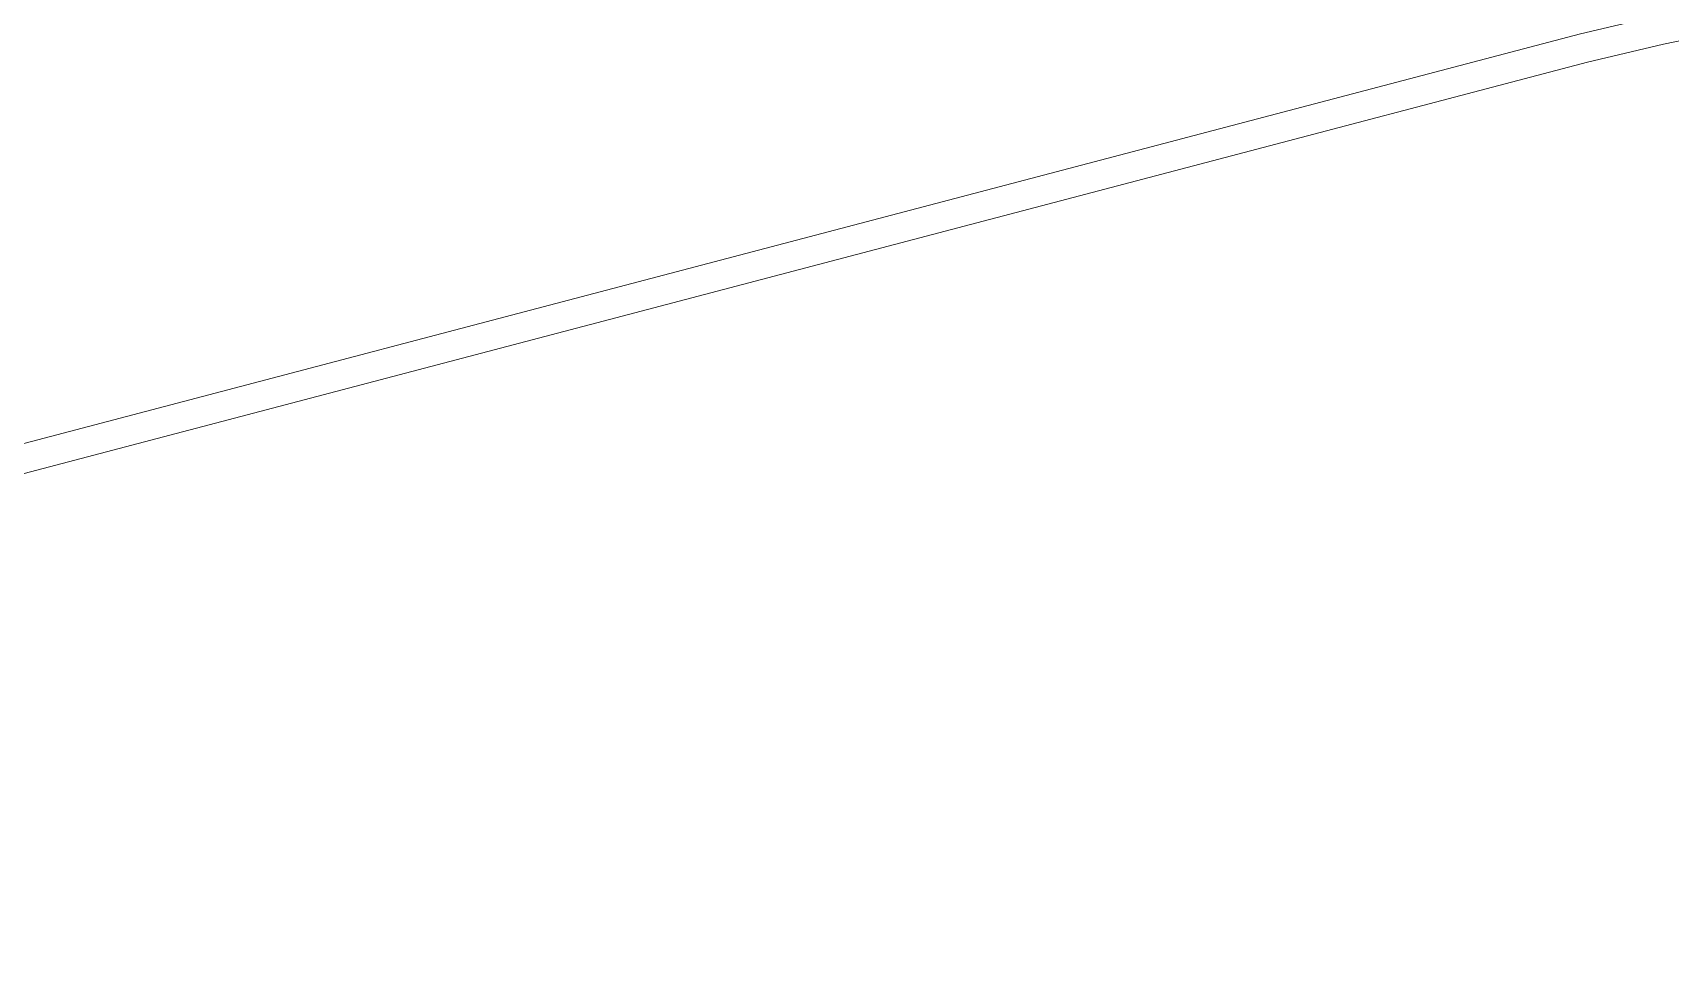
# Model space of a CAD drawing. Header units: inches. Extents: x 27644242 to 29005101, y -955243 to 216979.
# Drawn here: x 28721175 to 28734104, y -289355 to -282095 of the extents above; entities that cross this region are included whole.
import ezdxf

# ---------------------------------------------------------------- set-up
doc = ezdxf.new("R2010")
doc.units = ezdxf.units.IN
doc.header["$MEASUREMENT"] = 0
doc.layers.add('RVA Site Boundary', color=17, linetype='Continuous', lineweight=15)

msp = doc.modelspace()

# ---------------------------------------------------------------- linework, layer by layer
at = {"layer": 'RVA Site Boundary', "ltscale": 500}
msp.add_lwpolyline([(28734332.8, -282125.8), (28734049.9, -282185.8), (28733451.4, -282327.7), (28714532.9, -287304.9), (28712893.1, -287770.5), (28712617.9, -287848), (28711492, -288110), (28711137.2, -288191.6), (28707523.8, -289207.2), (28707182.4, -289355), (28706827.5, -288533.1), (28701891.2, -277100.5), (28694440.8, -260005.5), (28690189.5, -250395.7), (28698006.8, -250293.1), (28714624.7, -250128.4), (28721195.2, -250187.6), (28728662, -250165.5), (28742984.3, -250170.8)], dxfattribs=at)
msp.add_lwpolyline([(28734332.8, -282125.8), (28734049.9, -282185.8), (28733451.4, -282327.7), (28714532.9, -287304.9), (28712893.1, -287770.5), (28712617.9, -287848), (28711492, -288110), (28711137.2, -288191.6), (28707523.8, -289207.2), (28707182.4, -289355), (28706827.5, -288533.1), (28701891.2, -277100.5), (28694440.8, -260005.5), (28690189.5, -250395.7), (28698006.8, -250293.1), (28714624.7, -250128.4), (28721195.2, -250187.6), (28728662, -250165.5), (28742984.3, -250170.8)], dxfattribs=at)
at = {"layer": 'RVA Site Boundary', "color": 5, "ltscale": 500}
for points in [[(28734332.8, -282125.8), (28734049.9, -282185.8), (28733451.4, -282327.7), (28714532.9, -287304.9), (28712893.1, -287770.5), (28712617.9, -287848), (28711492, -288110), (28711137.2, -288191.6), (28707523.8, -289207.2), (28707182.4, -289355), (28706827.5, -288533.1), (28701891.2, -277100.5), (28694440.8, -260005.5), (28690189.5, -250395.7), (28698006.8, -250293.1), (28714624.7, -250128.4), (28721195.2, -250187.6), (28728662, -250165.5), (28742984.3, -250170.8)], [(28734298.4, -281898), (28733999.5, -281961.4), (28733395.6, -282104.6), (28714472.3, -287083.1), (28712830.5, -287549.2), (28712560.7, -287625.2), (28711440.1, -287885.9), (28711080.2, -287968.7), (28707446.6, -288990), (28707302.3, -289052.5), (28707038.7, -288441.9), (28702102.2, -277008.9), (28694651.4, -259913), (28690540.8, -250621.1), (28698009.5, -250523.1), (28714624.8, -250358.4), (28721194.5, -250417.6), (28728662.3, -250395.5), (28742984.1, -250400.8)]]:
    msp.add_lwpolyline(points, dxfattribs=at)

doc.saveas('drawing.dxf')
